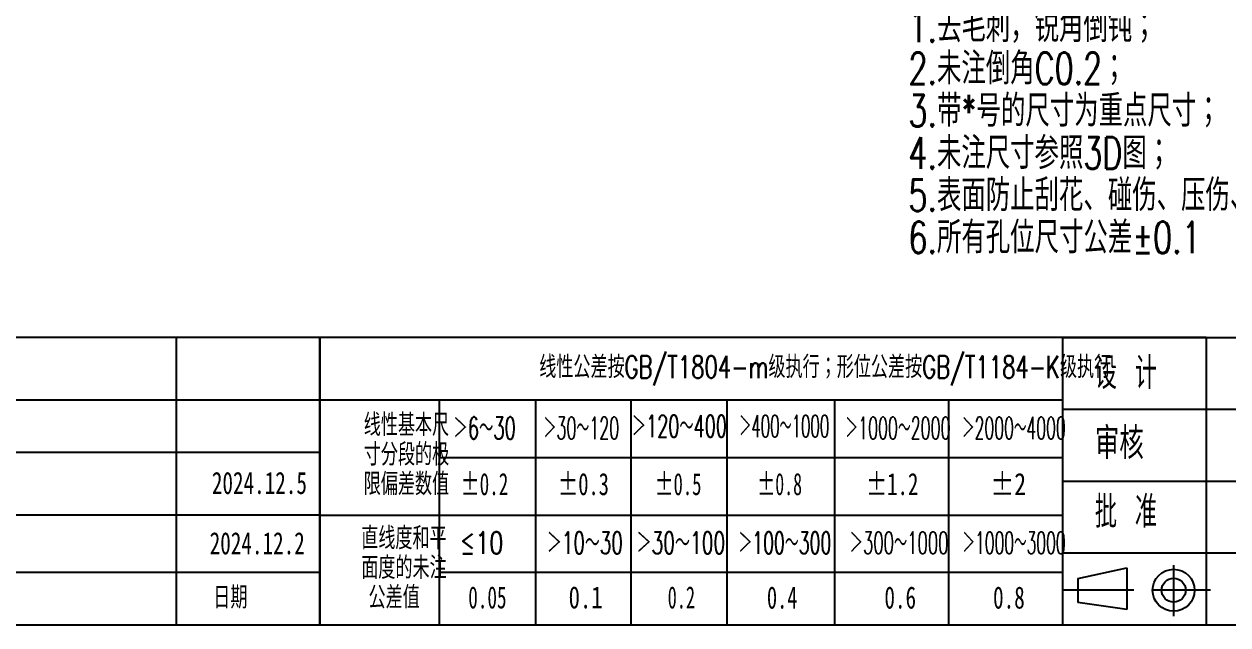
# Model space of a CAD drawing. Extents: x 10 to 515, y -34 to 231.
# Drawn here: x 69.5 to 170, y 5.5 to 55.6 of the extents above; entities that cross this region are included whole.
import ezdxf

# ---------------------------------------------------------------- set-up
doc = ezdxf.new("R2010")
doc.units = 0
doc.linetypes.add('SLD-SOLID', pattern=[0])
doc.layers.get('0').update_dxf_attribs({"linetype": 'CONTINUOUS'})
doc.layers.add('FORMAT', color=7, linetype='SLD-SOLID')
doc.layers.add('轮廓实线层', color=7, linetype='SLD-SOLID')
doc.styles.add('SLDTEXTSTYLE0', font='TXT', dxfattribs={"width": 0.7, "bigfont": 'bigfont'})
doc.styles.add('SLDTEXTSTYLE1', font='TXT', dxfattribs={"width": 0.7})
doc.styles.add('SLDTEXTSTYLE10', font='TXT', dxfattribs={"width": 0.569954, "bigfont": 'bigfont'})
doc.styles.add('SLDTEXTSTYLE11', font='TXT', dxfattribs={"width": 0.542825, "bigfont": 'bigfont'})
doc.styles.add('SLDTEXTSTYLE12', font='TXT', dxfattribs={"width": 0.607411, "bigfont": 'bigfont'})
doc.styles.add('SLDTEXTSTYLE13', font='TXT', dxfattribs={"width": 0.494457, "bigfont": 'bigfont'})
doc.styles.add('SLDTEXTSTYLE14', font='TXT', dxfattribs={"width": 0.523419, "bigfont": 'bigfont'})
doc.styles.add('SLDTEXTSTYLE15', font='TXT', dxfattribs={"width": 0.677411})
doc.styles.add('SLDTEXTSTYLE16', font='TXT', dxfattribs={"width": 0.616681})
doc.styles.add('SLDTEXTSTYLE17', font='TXT', dxfattribs={"width": 0.592279})
doc.styles.add('SLDTEXTSTYLE18', font='TXT', dxfattribs={"width": 0.633851})
doc.styles.add('SLDTEXTSTYLE19', font='TXT', dxfattribs={"width": 0.751649})
doc.styles.add('SLDTEXTSTYLE20', font='TXT', dxfattribs={"width": 0.672854})
doc.styles.add('SLDTEXTSTYLE21', font='TXT', dxfattribs={"width": 0.604873})
doc.styles.add('SLDTEXTSTYLE22', font='TXT', dxfattribs={"width": 0.692137})
doc.styles.add('SLDTEXTSTYLE23', font='TXT', dxfattribs={"width": 0.516181, "bigfont": 'bigfont'})
doc.styles.add('SLDTEXTSTYLE24', font='TXT', dxfattribs={"width": 0.786906})
doc.styles.add('SLDTEXTSTYLE25', font='TXT', dxfattribs={"width": 0.513075, "bigfont": 'bigfont'})
doc.styles.add('SLDTEXTSTYLE3', font='TXT', dxfattribs={"width": 0.633333, "bigfont": 'bigfont'})
doc.styles.add('SLDTEXTSTYLE4', font='TXT', dxfattribs={"width": 0.589499, "bigfont": 'bigfont'})
doc.styles.add('SLDTEXTSTYLE5', font='TXT', dxfattribs={"width": 0.526455, "bigfont": 'bigfont'})
doc.styles.add('SLDTEXTSTYLE6', font='TXT', dxfattribs={"width": 0.583287, "bigfont": 'bigfont'})
doc.styles.add('SLDTEXTSTYLE7', font='TXT', dxfattribs={"width": 0.632085})
doc.styles.add('SLDTEXTSTYLE8', font='TXT', dxfattribs={"width": 0.735068, "bigfont": 'bigfont'})
doc.styles.add('SLDTEXTSTYLE9', font='TXT', dxfattribs={"width": 0.615255, "bigfont": 'bigfont'})

# ---------------------------------------------------------------- blocks, each defined once
blk = doc.blocks.new('SW_NOTE_0_13')
at = {"layer": 'FORMAT', "color": 0, "attachment_point": 1, "style": 'SLDTEXTSTYLE0'}
for s, insert, char_height in [('技术要求：', (0, 3.41), 2.646), ('表面处理：喷漆，磨砂，黑色', (0, -0.12), 2.6458), ('1.去毛刺，锐角倒钝；', (0, -3.64), 2.6458), ('2.未注倒角C0.2；', (0, -7.17), 2.6458), ('3.带*号的尺寸为重点尺寸；', (0, -10.7), 2.6458), ('4.未注尺寸参照3D图；', (0, -14.23), 2.6458), ('5.表面防止刮花、碰伤、压伤、变形等不良。', (0, -17.76), 2.6458), ('6.所有孔位尺寸公差±0.1', (0, -21.28), 2.6458)]:
    blk.add_mtext(s, dxfattribs=dict(at, insert=insert, char_height=char_height))
blk = doc.blocks.new('SW_NOTE_0_14')
at = {"layer": 'FORMAT', "color": 0, "char_height": 1.852, "attachment_point": 2, "style": 'SLDTEXTSTYLE0'}
for s, insert in [('线性基本尺', (6.37, 2.39)), ('寸分段的极', (6.37, -0.08)), ('限偏差数值', (6.37, -2.55))]:
    blk.add_mtext(s, dxfattribs=dict(at, insert=insert))
blk = doc.blocks.new('SW_NOTE_0_15')
at = {"layer": 'FORMAT', "color": 0, "char_height": 1.852, "attachment_point": 2, "style": 'SLDTEXTSTYLE0'}
for s, insert in [('直线度和平', (6.37, 2.39)), ('面度的未注', (6.37, -0.08)), ('公差值', (5.55, -2.55))]:
    blk.add_mtext(s, dxfattribs=dict(at, insert=insert))

msp = doc.modelspace()

# ---------------------------------------------------------------- linework, layer by layer
at = {"color": 7, "linetype": 'SLD-SOLID'}
msp.add_line((94.185568, 14.629658), (30.786303, 14.629658), dxfattribs=at)
at = {"layer": 'FORMAT'}
for p, q in [((156.185568, 29.450845), (30.786303, 29.450845)), ((82.199809, 29.450845), (82.199809, 5.450845)), ((94.185568, 5.450845), (94.185568, 29.450845)), ((94.185568, 29.450845), (94.185568, 5.450845)), ((156.185568, 29.450845), (156.185568, 5.450845)), ((168.185568, 29.450845), (156.185568, 29.450845)), ((156.185568, 29.450845), (251.685568, 29.450845)), ((156.185568, 29.450845), (156.185568, 5.450845)), ((168.185568, 29.450845), (168.185568, 5.450845)), ((156.185568, 24.229658), (30.786303, 24.229658)), ((104.185568, 5.450845), (104.185568, 24.229658)), ((112.185568, 24.229658), (112.185568, 5.450845)), ((120.185568, 5.450845), (120.185568, 24.229658)), ((128.185568, 5.450845), (128.185568, 24.229658)), ((137.185568, 5.450845), (137.185568, 24.229658)), ((146.685568, 24.229658), (146.685568, 5.450845)), ((196.185568, 23.450845), (156.185568, 23.450845)), ((94.185568, 19.850845), (30.786303, 19.850845)), ((104.185568, 19.429658), (156.185568, 19.429658)), ((156.185568, 17.450845), (291.185568, 17.450845)), ((94.185568, 14.629658), (156.185568, 14.629658)), ((196.185568, 11.450845), (156.185568, 11.450845)), ((157.465662, 9.340827), (161.571722, 10.225631)), ((161.571722, 10.225631), (161.571722, 6.729073)), ((165.465662, 10.447619), (165.465662, 6.175465)), ((94.185568, 9.829658), (30.786303, 9.829658)), ((156.185568, 9.829658), (104.185568, 9.829658)), ((157.465662, 9.340827), (157.465662, 7.31072)), ((162.132035, 8.34701), (156.127289, 8.34701)), ((168.548028, 8.34701), (163.715662, 8.34701)), ((161.571722, 6.729073), (157.465662, 7.31072)), ((30.786303, 5.450845), (94.185568, 5.450845))]:
    msp.add_line(p, q, dxfattribs=at)
for radius in [1.75, 1]:
    msp.add_circle((165.465662, 8.34701), radius, dxfattribs=at)
at = {"layer": '轮廓实线层'}
msp.add_line((14.185568, 5.450845), (291.185568, 5.450845), dxfattribs=at)

# ---------------------------------------------------------------- block references
at = {"layer": 'FORMAT'}
for name, p in [('SW_NOTE_0_13', (143.330089, 60.412821)), ('SW_NOTE_0_14', (95.055057, 20.694134)), ('SW_NOTE_0_15', (94.847466, 11.230675))]:
    msp.add_blockref(name, p, dxfattribs=at)

# ---------------------------------------------------------------- texts
for s, insert, char_height, attachment_point, style in [('线性公差按GB/T1804-m级执行；形位公差按GB/T1184-K级执行', (136.383077, 27.923395), 1.85208333, 2, 'SLDTEXTSTYLE0'), ('设 计', (158.893026, 27.798205), 2.6458333, 1, 'SLDTEXTSTYLE3'), ('＞6～30', (105.345713, 22.818428), 1.8520833, 1, 'SLDTEXTSTYLE4'), ('＞30～120', (112.868709, 22.818428), 1.8520833, 1, 'SLDTEXTSTYLE5'), ('＞120～400', (120.24049, 22.979035), 1.8520833, 1, 'SLDTEXTSTYLE6'), ('＞400～1000', (129.208037, 22.979035), 1.8520833, 1, 'SLDTEXTSTYLE13'), ('＞1000～2000', (138.060881, 22.818428), 1.8520833, 1, 'SLDTEXTSTYLE14'), ('＞2000～4000', (147.801944, 22.818428), 1.8520833, 1, 'SLDTEXTSTYLE23'), ('审核', (158.895476, 21.957075), 2.6458333, 1, 'SLDTEXTSTYLE0'), ('2024.12.5', (85.180005, 18.237599), 1.8520833, 1, 'SLDTEXTSTYLE1'), ('±0.2', (105.944211, 18.142706), 1.8520833, 1, 'SLDTEXTSTYLE7'), ('±0.3', (114.060559, 18.142706), 1.8520833, 1, 'SLDTEXTSTYLE15'), ('±0.5', (122.166191, 18.142706), 1.8520833, 1, 'SLDTEXTSTYLE16'), ('±0.8', (130.717143, 18.142706), 1.8520833, 1, 'SLDTEXTSTYLE17'), ('±1.2', (139.799781, 18.142706), 1.8520833, 1, 'SLDTEXTSTYLE22'), ('±2', (150.175354, 18.142706), 1.8520833, 1, 'SLDTEXTSTYLE24'), ('批 准', (158.895476, 16.221388), 2.6458333, 1, 'SLDTEXTSTYLE3'), ('2024.12.2', (84.998841, 13.199743), 1.8520833, 1, 'SLDTEXTSTYLE1'), ('≤10', (105.899373, 13.233607), 1.8520833, 1, 'SLDTEXTSTYLE8'), ('＞10～30', (113.156811, 13.233607), 1.8520833, 1, 'SLDTEXTSTYLE12'), ('＞30～100', (120.632808, 13.233607), 1.8520833, 1, 'SLDTEXTSTYLE9'), ('＞100～300', (129.134379, 13.233607), 1.8520833, 1, 'SLDTEXTSTYLE10'), ('＞300～1000', (138.425281, 13.233607), 1.8520833, 1, 'SLDTEXTSTYLE11'), ('＞1000～3000', (147.8431, 13.233607), 1.8520833, 1, 'SLDTEXTSTYLE25'), ('日期', (85.297482, 8.667437), 1.8520833, 1, 'SLDTEXTSTYLE0'), ('0.05', (106.58533, 8.679247), 1.8520833, 1, 'SLDTEXTSTYLE18'), ('0.1', (114.960872, 8.679247), 1.8520833, 1, 'SLDTEXTSTYLE19'), ('0.2', (123.229877, 8.679247), 1.8520833, 1, 'SLDTEXTSTYLE21'), ('0.4', (131.516649, 8.667437), 1.8520833, 1, 'SLDTEXTSTYLE20'), ('0.6', (141.321934, 8.667437), 1.8520833, 1, 'SLDTEXTSTYLE1'), ('0.8', (150.393192, 8.667437), 1.8520833, 1, 'SLDTEXTSTYLE1')]:
    msp.add_mtext(s, dxfattribs=dict(at, insert=insert, char_height=char_height, attachment_point=attachment_point, style=style))

doc.saveas('drawing.dxf')
